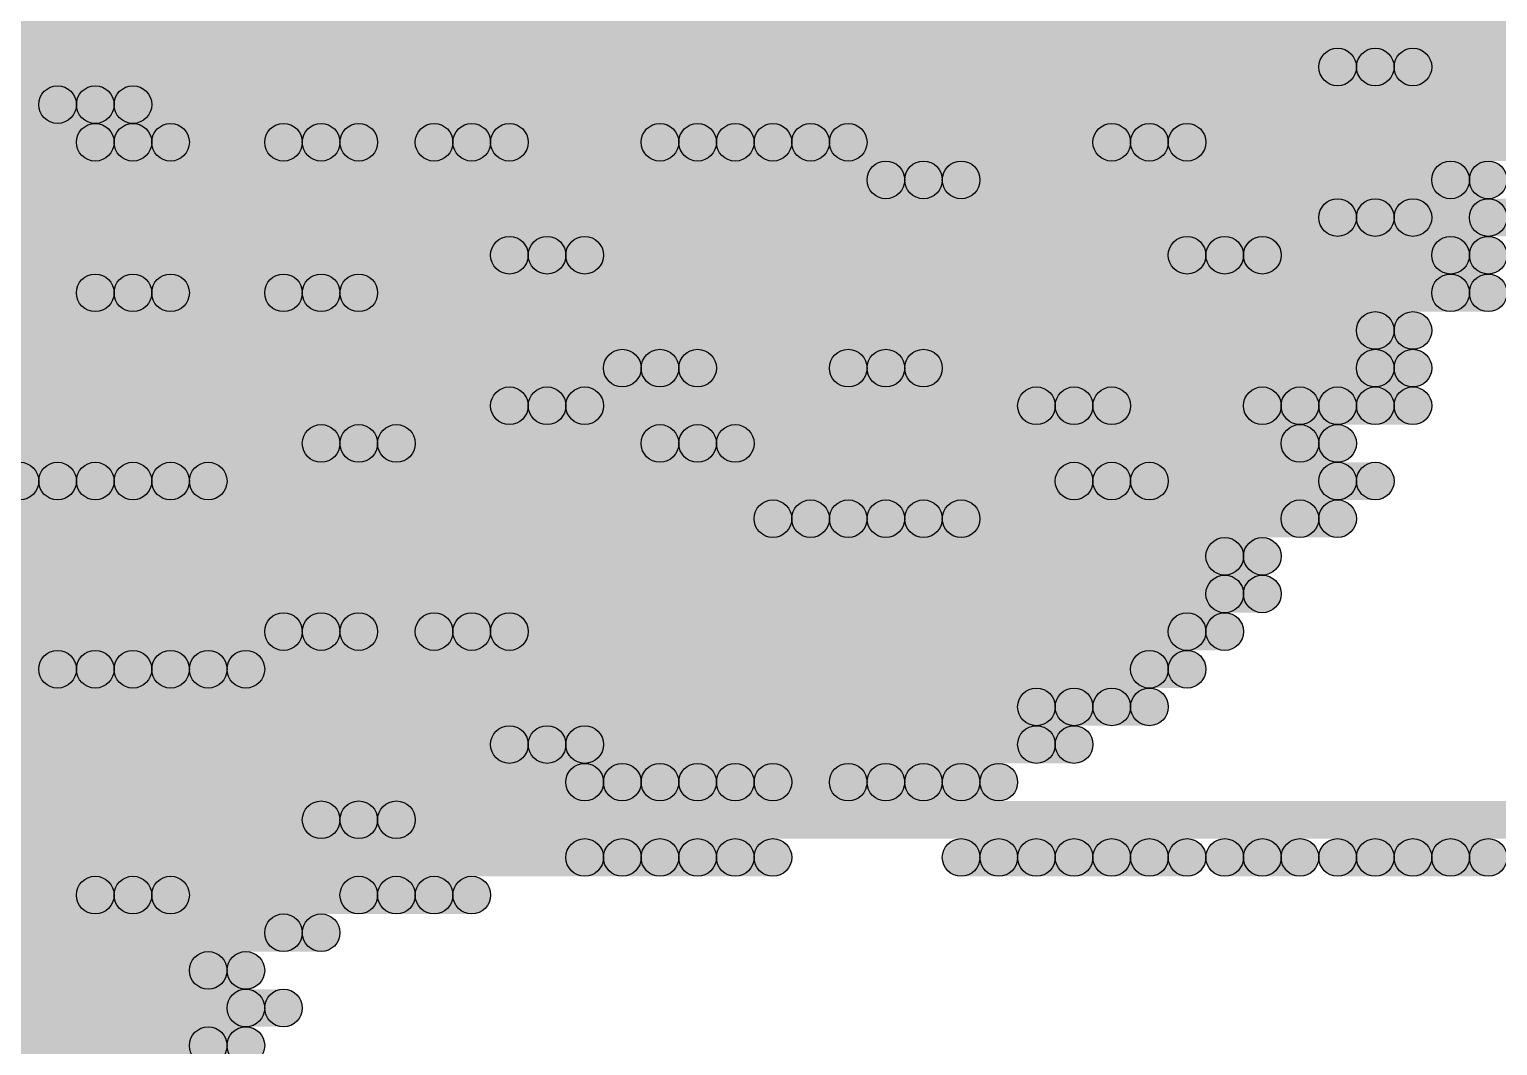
# Model space of a CAD drawing. Header units: millimetres. Extents: x 0 to 137, y 0 to 37.
# Drawn here: x 131.502 to 132.493, y 5.613 to 6.299 of the extents above; entities that cross this region are included whole.
import ezdxf

# ---------------------------------------------------------------- set-up
doc = ezdxf.new("R2010")
doc.units = ezdxf.units.MM
doc.layers.add('TopLayer', color=1, linetype='Continuous')
doc.layers.add('TopSolder', color=216, linetype='Continuous')

msp = doc.modelspace()

# ---------------------------------------------------------------- hatches: boundary and pattern name
at = {"layer": 'TopLayer'}
for points in [[(130.81, 6.2865), (130.81, 6.3119), (132.5626, 6.3119), (132.5626, 6.2865)], [(131.2418, 6.2611), (131.2418, 6.2865), (132.4102, 6.2865), (132.4102, 6.2611)], [(132.4356, 6.2611), (132.4356, 6.2865), (132.5626, 6.2865), (132.5626, 6.2611)], [(131.4196, 6.2357), (131.4196, 6.2611), (131.5466, 6.2611), (131.5466, 6.2357)], [(131.572, 6.2357), (131.572, 6.2611), (132.5372, 6.2611), (132.5372, 6.2357)], [(131.0894, 6.2103), (131.0894, 6.2357), (131.572, 6.2357), (131.572, 6.2103)], [(131.5974, 6.2103), (131.5974, 6.2357), (131.699, 6.2357), (131.699, 6.2103)], [(131.7244, 6.2103), (131.7244, 6.2357), (131.8006, 6.2357), (131.8006, 6.2103)], [(131.826, 6.2103), (131.826, 6.2357), (131.953, 6.2357), (131.953, 6.2103)], [(131.9784, 6.2103), (131.9784, 6.2357), (132.0292, 6.2357), (132.0292, 6.2103)], [(132.0546, 6.2103), (132.0546, 6.2357), (132.2578, 6.2357), (132.2578, 6.2103)], [(132.2832, 6.2103), (132.2832, 6.2357), (132.5372, 6.2357), (132.5372, 6.2103)], [(131.445, 6.1849), (131.445, 6.2103), (132.1054, 6.2103), (132.1054, 6.1849)], [(132.1308, 6.1849), (132.1308, 6.2103), (132.4864, 6.2103), (132.4864, 6.1849)], [(131.2926, 6.1595), (131.2926, 6.1849), (132.4102, 6.1849), (132.4102, 6.1595)], [(132.4356, 6.1595), (132.4356, 6.1849), (132.5118, 6.1849), (132.5118, 6.1595)], [(131.1402, 6.1341), (131.1402, 6.1595), (131.8514, 6.1595), (131.8514, 6.1341)], [(131.8768, 6.1341), (131.8768, 6.1595), (132.3086, 6.1595), (132.3086, 6.1341)], [(132.334, 6.1341), (132.334, 6.1595), (132.4864, 6.1595), (132.4864, 6.1341)], [(130.81, 6.1087), (130.81, 6.1341), (131.572, 6.1341), (131.572, 6.1087)], [(131.5974, 6.1087), (131.5974, 6.1341), (131.699, 6.1341), (131.699, 6.1087)], [(131.7244, 6.1087), (131.7244, 6.1341), (132.4864, 6.1341), (132.4864, 6.1087)], [(130.175, 6.0833), (130.175, 6.1087), (132.4356, 6.1087), (132.4356, 6.0833)], [(131.3434, 6.0579), (131.3434, 6.0833), (131.9276, 6.0833), (131.9276, 6.0579)], [(131.953, 6.0579), (131.953, 6.0833), (132.08, 6.0833), (132.08, 6.0579)], [(132.1054, 6.0579), (132.1054, 6.0833), (132.4356, 6.0833), (132.4356, 6.0579)], [(131.4704, 6.0325), (131.4704, 6.0579), (131.8514, 6.0579), (131.8514, 6.0325)], [(131.8768, 6.0325), (131.8768, 6.0579), (132.207, 6.0579), (132.207, 6.0325)], [(132.2324, 6.0325), (132.2324, 6.0579), (132.3594, 6.0579), (132.3594, 6.0325)], [(132.3848, 6.0325), (132.3848, 6.0579), (132.4356, 6.0579), (132.4356, 6.0325)], [(131.0894, 6.0071), (131.0894, 6.0325), (131.7244, 6.0325), (131.7244, 6.0071)], [(131.7498, 6.0071), (131.7498, 6.0325), (131.953, 6.0325), (131.953, 6.0071)], [(131.9784, 6.0071), (131.9784, 6.0325), (132.3848, 6.0325), (132.3848, 6.0071)], [(129.9718, 5.9817), (129.9718, 6.0071), (131.5212, 6.0071), (131.5212, 5.9817)], [(131.5466, 5.9817), (131.5466, 6.0071), (131.5974, 6.0071), (131.5974, 5.9817)], [(131.6228, 5.9817), (131.6228, 6.0071), (132.2324, 6.0071), (132.2324, 5.9817)], [(132.2578, 5.9817), (132.2578, 6.0071), (132.4102, 6.0071), (132.4102, 5.9817)], [(130.9116, 5.9563), (130.9116, 5.9817), (132.0292, 5.9817), (132.0292, 5.9563)], [(132.0546, 5.9563), (132.0546, 5.9817), (132.1054, 5.9817), (132.1054, 5.9563)], [(132.1308, 5.9563), (132.1308, 5.9817), (132.3848, 5.9817), (132.3848, 5.9563)], [(131.445, 5.9309), (131.445, 5.9563), (132.334, 5.9563), (132.334, 5.9309)], [(129.8702, 5.9055), (129.8702, 5.9309), (132.334, 5.9309), (132.334, 5.9055)], [(131.1148, 5.8801), (131.1148, 5.9055), (131.699, 5.9055), (131.699, 5.8801)], [(131.7244, 5.8801), (131.7244, 5.9055), (131.8006, 5.9055), (131.8006, 5.8801)], [(131.826, 5.8801), (131.826, 5.9055), (132.3086, 5.9055), (132.3086, 5.8801)], [(129.6416, 5.8547), (129.6416, 5.8801), (131.5466, 5.8801), (131.5466, 5.8547)], [(131.572, 5.8547), (131.572, 5.8801), (131.6228, 5.8801), (131.6228, 5.8547)], [(131.6482, 5.8547), (131.6482, 5.8801), (132.2832, 5.8801), (132.2832, 5.8547)], [(130.4798, 5.8293), (130.4798, 5.8547), (132.207, 5.8547), (132.207, 5.8293)], [(132.2324, 5.8293), (132.2324, 5.8547), (132.2578, 5.8547), (132.2578, 5.8293)], [(131.3942, 5.8039), (131.3942, 5.8293), (131.8514, 5.8293), (131.8514, 5.8039)], [(131.8768, 5.8039), (131.8768, 5.8293), (132.207, 5.8293), (132.207, 5.8039)], [(131.2672, 5.7785), (131.2672, 5.8039), (131.9022, 5.8039), (131.9022, 5.7785)], [(131.9276, 5.7785), (131.9276, 5.8039), (131.9784, 5.8039), (131.9784, 5.7785)], [(132.0038, 5.7785), (132.0038, 5.8039), (132.08, 5.8039), (132.08, 5.7785)], [(132.1054, 5.7785), (132.1054, 5.8039), (132.1562, 5.8039), (132.1562, 5.7785)], [(131.445, 5.7531), (131.445, 5.7785), (131.7244, 5.7785), (131.7244, 5.7531)], [(131.7498, 5.7531), (131.7498, 5.7785), (133.731, 5.7785), (133.731, 5.7531)], [(131.0894, 5.7277), (131.0894, 5.7531), (131.9022, 5.7531), (131.9022, 5.7277)], [(131.9276, 5.7277), (131.9276, 5.7531), (131.953, 5.7531), (131.953, 5.7277)], [(131.9784, 5.7277), (131.9784, 5.7531), (132.0038, 5.7531), (132.0038, 5.7277)], [(132.1562, 5.7277), (132.1562, 5.7531), (132.1816, 5.7531), (132.1816, 5.7277)], [(132.207, 5.7277), (132.207, 5.7531), (132.2324, 5.7531), (132.2324, 5.7277)], [(132.2578, 5.7277), (132.2578, 5.7531), (132.2832, 5.7531), (132.2832, 5.7277)], [(132.334, 5.7277), (132.334, 5.7531), (132.3594, 5.7531), (132.3594, 5.7277)], [(132.4102, 5.7277), (132.4102, 5.7531), (132.4356, 5.7531), (132.4356, 5.7277)], [(132.461, 5.7277), (132.461, 5.7531), (132.4864, 5.7531), (132.4864, 5.7277)], [(131.4704, 5.7023), (131.4704, 5.7277), (131.572, 5.7277), (131.572, 5.7023)], [(131.5974, 5.7023), (131.5974, 5.7277), (131.7498, 5.7277), (131.7498, 5.7023)], [(131.7752, 5.7023), (131.7752, 5.7277), (131.8006, 5.7277), (131.8006, 5.7023)], [(131.318, 5.6769), (131.318, 5.7023), (131.699, 5.7023), (131.699, 5.6769)], [(131.1148, 5.6515), (131.1148, 5.6769), (131.6482, 5.6769), (131.6482, 5.6515)], [(131.2164, 5.6261), (131.2164, 5.6515), (131.6736, 5.6515), (131.6736, 5.6261)], [(131.4704, 5.6007), (131.4704, 5.6261), (131.6482, 5.6261), (131.6482, 5.6007)]]:
    msp.add_hatch(color=1, dxfattribs=at).paths.add_polyline_path(points)
h = msp.add_hatch(color=1, dxfattribs=at)
edge = h.paths.add_edge_path()
edge.add_arc((132.4102, 6.2738), 0.0127, 0, 360)
h = msp.add_hatch(color=1, dxfattribs=at)
edge = h.paths.add_edge_path()
edge.add_arc((132.4356, 6.2738), 0.0127, 0, 360)
h = msp.add_hatch(color=1, dxfattribs=at)
edge = h.paths.add_edge_path()
edge.add_arc((131.5466, 6.2484), 0.0127, 0, 360)
h = msp.add_hatch(color=1, dxfattribs=at)
edge = h.paths.add_edge_path()
edge.add_arc((131.572, 6.2484), 0.0127, 0, 360)
h = msp.add_hatch(color=1, dxfattribs=at)
edge = h.paths.add_edge_path()
edge.add_arc((131.572, 6.223), 0.0127, 0, 360)
h = msp.add_hatch(color=1, dxfattribs=at)
edge = h.paths.add_edge_path()
edge.add_arc((131.5974, 6.223), 0.0127, 0, 360)
h = msp.add_hatch(color=1, dxfattribs=at)
edge = h.paths.add_edge_path()
edge.add_arc((131.699, 6.223), 0.0127, 0, 360)
h = msp.add_hatch(color=1, dxfattribs=at)
edge = h.paths.add_edge_path()
edge.add_arc((131.7244, 6.223), 0.0127, 0, 360)
h = msp.add_hatch(color=1, dxfattribs=at)
edge = h.paths.add_edge_path()
edge.add_arc((131.8006, 6.223), 0.0127, 0, 360)
h = msp.add_hatch(color=1, dxfattribs=at)
edge = h.paths.add_edge_path()
edge.add_arc((131.826, 6.223), 0.0127, 0, 360)
h = msp.add_hatch(color=1, dxfattribs=at)
edge = h.paths.add_edge_path()
edge.add_arc((131.953, 6.223), 0.0127, 0, 360)
h = msp.add_hatch(color=1, dxfattribs=at)
edge = h.paths.add_edge_path()
edge.add_arc((131.9784, 6.223), 0.0127, 0, 360)
h = msp.add_hatch(color=1, dxfattribs=at)
edge = h.paths.add_edge_path()
edge.add_arc((132.0292, 6.223), 0.0127, 0, 360)
h = msp.add_hatch(color=1, dxfattribs=at)
edge = h.paths.add_edge_path()
edge.add_arc((132.0546, 6.223), 0.0127, 0, 360)
h = msp.add_hatch(color=1, dxfattribs=at)
edge = h.paths.add_edge_path()
edge.add_arc((132.2578, 6.223), 0.0127, 0, 360)
h = msp.add_hatch(color=1, dxfattribs=at)
edge = h.paths.add_edge_path()
edge.add_arc((132.2832, 6.223), 0.0127, 0, 360)
h = msp.add_hatch(color=1, dxfattribs=at)
edge = h.paths.add_edge_path()
edge.add_arc((132.1054, 6.1976), 0.0127, 0, 360)
h = msp.add_hatch(color=1, dxfattribs=at)
edge = h.paths.add_edge_path()
edge.add_arc((132.1308, 6.1976), 0.0127, 0, 360)
h = msp.add_hatch(color=1, dxfattribs=at)
edge = h.paths.add_edge_path()
edge.add_arc((132.4864, 6.1976), 0.0127, 0, 360)
h = msp.add_hatch(color=1, dxfattribs=at)
edge = h.paths.add_edge_path()
edge.add_arc((132.4102, 6.1722), 0.0127, 0, 360)
h = msp.add_hatch(color=1, dxfattribs=at)
edge = h.paths.add_edge_path()
edge.add_arc((132.4356, 6.1722), 0.0127, 0, 360)
h = msp.add_hatch(color=1, dxfattribs=at)
edge = h.paths.add_edge_path()
edge.add_arc((131.8514, 6.1468), 0.0127, 0, 360)
h = msp.add_hatch(color=1, dxfattribs=at)
edge = h.paths.add_edge_path()
edge.add_arc((131.8768, 6.1468), 0.0127, 0, 360)
h = msp.add_hatch(color=1, dxfattribs=at)
edge = h.paths.add_edge_path()
edge.add_arc((132.3086, 6.1468), 0.0127, 0, 360)
h = msp.add_hatch(color=1, dxfattribs=at)
edge = h.paths.add_edge_path()
edge.add_arc((132.334, 6.1468), 0.0127, 0, 360)
h = msp.add_hatch(color=1, dxfattribs=at)
edge = h.paths.add_edge_path()
edge.add_arc((132.4864, 6.1468), 0.0127, 0, 360)
h = msp.add_hatch(color=1, dxfattribs=at)
edge = h.paths.add_edge_path()
edge.add_arc((131.572, 6.1214), 0.0127, 0, 360)
h = msp.add_hatch(color=1, dxfattribs=at)
edge = h.paths.add_edge_path()
edge.add_arc((131.5974, 6.1214), 0.0127, 0, 360)
h = msp.add_hatch(color=1, dxfattribs=at)
edge = h.paths.add_edge_path()
edge.add_arc((131.699, 6.1214), 0.0127, 0, 360)
h = msp.add_hatch(color=1, dxfattribs=at)
edge = h.paths.add_edge_path()
edge.add_arc((131.7244, 6.1214), 0.0127, 0, 360)
h = msp.add_hatch(color=1, dxfattribs=at)
edge = h.paths.add_edge_path()
edge.add_arc((132.4864, 6.1214), 0.0127, 0, 360)
h = msp.add_hatch(color=1, dxfattribs=at)
edge = h.paths.add_edge_path()
edge.add_arc((132.4356, 6.096), 0.0127, 0, 360)
h = msp.add_hatch(color=1, dxfattribs=at)
edge = h.paths.add_edge_path()
edge.add_arc((131.9276, 6.0706), 0.0127, 0, 360)
h = msp.add_hatch(color=1, dxfattribs=at)
edge = h.paths.add_edge_path()
edge.add_arc((131.953, 6.0706), 0.0127, 0, 360)
h = msp.add_hatch(color=1, dxfattribs=at)
edge = h.paths.add_edge_path()
edge.add_arc((132.08, 6.0706), 0.0127, 0, 360)
h = msp.add_hatch(color=1, dxfattribs=at)
edge = h.paths.add_edge_path()
edge.add_arc((132.1054, 6.0706), 0.0127, 0, 360)
h = msp.add_hatch(color=1, dxfattribs=at)
edge = h.paths.add_edge_path()
edge.add_arc((132.4356, 6.0706), 0.0127, 0, 360)
h = msp.add_hatch(color=1, dxfattribs=at)
edge = h.paths.add_edge_path()
edge.add_arc((131.8514, 6.0452), 0.0127, 0, 360)
h = msp.add_hatch(color=1, dxfattribs=at)
edge = h.paths.add_edge_path()
edge.add_arc((131.8768, 6.0452), 0.0127, 0, 360)
h = msp.add_hatch(color=1, dxfattribs=at)
edge = h.paths.add_edge_path()
edge.add_arc((132.207, 6.0452), 0.0127, 0, 360)
h = msp.add_hatch(color=1, dxfattribs=at)
edge = h.paths.add_edge_path()
edge.add_arc((132.2324, 6.0452), 0.0127, 0, 360)
h = msp.add_hatch(color=1, dxfattribs=at)
edge = h.paths.add_edge_path()
edge.add_arc((132.3594, 6.0452), 0.0127, 0, 360)
h = msp.add_hatch(color=1, dxfattribs=at)
edge = h.paths.add_edge_path()
edge.add_arc((132.3848, 6.0452), 0.0127, 0, 360)
h = msp.add_hatch(color=1, dxfattribs=at)
edge = h.paths.add_edge_path()
edge.add_arc((132.4356, 6.0452), 0.0127, 0, 360)
h = msp.add_hatch(color=1, dxfattribs=at)
edge = h.paths.add_edge_path()
edge.add_arc((131.7244, 6.0198), 0.0127, 0, 360)
h = msp.add_hatch(color=1, dxfattribs=at)
edge = h.paths.add_edge_path()
edge.add_arc((131.7498, 6.0198), 0.0127, 0, 360)
h = msp.add_hatch(color=1, dxfattribs=at)
edge = h.paths.add_edge_path()
edge.add_arc((131.953, 6.0198), 0.0127, 0, 360)
h = msp.add_hatch(color=1, dxfattribs=at)
edge = h.paths.add_edge_path()
edge.add_arc((131.9784, 6.0198), 0.0127, 0, 360)
h = msp.add_hatch(color=1, dxfattribs=at)
edge = h.paths.add_edge_path()
edge.add_arc((132.3848, 6.0198), 0.0127, 0, 360)
h = msp.add_hatch(color=1, dxfattribs=at)
edge = h.paths.add_edge_path()
edge.add_arc((131.5212, 5.9944), 0.0127, 0, 360)
h = msp.add_hatch(color=1, dxfattribs=at)
edge = h.paths.add_edge_path()
edge.add_arc((131.5466, 5.9944), 0.0127, 0, 360)
h = msp.add_hatch(color=1, dxfattribs=at)
edge = h.paths.add_edge_path()
edge.add_arc((131.5974, 5.9944), 0.0127, 0, 360)
h = msp.add_hatch(color=1, dxfattribs=at)
edge = h.paths.add_edge_path()
edge.add_arc((131.6228, 5.9944), 0.0127, 0, 360)
h = msp.add_hatch(color=1, dxfattribs=at)
edge = h.paths.add_edge_path()
edge.add_arc((132.2324, 5.9944), 0.0127, 0, 360)
h = msp.add_hatch(color=1, dxfattribs=at)
edge = h.paths.add_edge_path()
edge.add_arc((132.2578, 5.9944), 0.0127, 0, 360)
h = msp.add_hatch(color=1, dxfattribs=at)
edge = h.paths.add_edge_path()
edge.add_arc((132.4102, 5.9944), 0.0127, 0, 360)
h = msp.add_hatch(color=1, dxfattribs=at)
edge = h.paths.add_edge_path()
edge.add_arc((132.0292, 5.969), 0.0127, 0, 360)
h = msp.add_hatch(color=1, dxfattribs=at)
edge = h.paths.add_edge_path()
edge.add_arc((132.0546, 5.969), 0.0127, 0, 360)
h = msp.add_hatch(color=1, dxfattribs=at)
edge = h.paths.add_edge_path()
edge.add_arc((132.1054, 5.969), 0.0127, 0, 360)
h = msp.add_hatch(color=1, dxfattribs=at)
edge = h.paths.add_edge_path()
edge.add_arc((132.1308, 5.969), 0.0127, 0, 360)
h = msp.add_hatch(color=1, dxfattribs=at)
edge = h.paths.add_edge_path()
edge.add_arc((132.3848, 5.969), 0.0127, 0, 360)
h = msp.add_hatch(color=1, dxfattribs=at)
edge = h.paths.add_edge_path()
edge.add_arc((132.334, 5.9436), 0.0127, 0, 360)
h = msp.add_hatch(color=1, dxfattribs=at)
edge = h.paths.add_edge_path()
edge.add_arc((132.334, 5.9182), 0.0127, 0, 360)
h = msp.add_hatch(color=1, dxfattribs=at)
edge = h.paths.add_edge_path()
edge.add_arc((131.699, 5.8928), 0.0127, 0, 360)
h = msp.add_hatch(color=1, dxfattribs=at)
edge = h.paths.add_edge_path()
edge.add_arc((131.7244, 5.8928), 0.0127, 0, 360)
h = msp.add_hatch(color=1, dxfattribs=at)
edge = h.paths.add_edge_path()
edge.add_arc((131.8006, 5.8928), 0.0127, 0, 360)
h = msp.add_hatch(color=1, dxfattribs=at)
edge = h.paths.add_edge_path()
edge.add_arc((131.826, 5.8928), 0.0127, 0, 360)
h = msp.add_hatch(color=1, dxfattribs=at)
edge = h.paths.add_edge_path()
edge.add_arc((132.3086, 5.8928), 0.0127, 0, 360)
h = msp.add_hatch(color=1, dxfattribs=at)
edge = h.paths.add_edge_path()
edge.add_arc((131.5466, 5.8674), 0.0127, 0, 360)
h = msp.add_hatch(color=1, dxfattribs=at)
edge = h.paths.add_edge_path()
edge.add_arc((131.572, 5.8674), 0.0127, 0, 360)
h = msp.add_hatch(color=1, dxfattribs=at)
edge = h.paths.add_edge_path()
edge.add_arc((131.6228, 5.8674), 0.0127, 0, 360)
h = msp.add_hatch(color=1, dxfattribs=at)
edge = h.paths.add_edge_path()
edge.add_arc((131.6482, 5.8674), 0.0127, 0, 360)
h = msp.add_hatch(color=1, dxfattribs=at)
edge = h.paths.add_edge_path()
edge.add_arc((132.2832, 5.8674), 0.0127, 0, 360)
h = msp.add_hatch(color=1, dxfattribs=at)
edge = h.paths.add_edge_path()
edge.add_arc((132.207, 5.842), 0.0127, 0, 360)
h = msp.add_hatch(color=1, dxfattribs=at)
edge = h.paths.add_edge_path()
edge.add_arc((132.2324, 5.842), 0.0127, 0, 360)
h = msp.add_hatch(color=1, dxfattribs=at)
edge = h.paths.add_edge_path()
edge.add_arc((132.2578, 5.842), 0.0127, 0, 360)
h = msp.add_hatch(color=1, dxfattribs=at)
edge = h.paths.add_edge_path()
edge.add_arc((131.8514, 5.8166), 0.0127, 0, 360)
h = msp.add_hatch(color=1, dxfattribs=at)
edge = h.paths.add_edge_path()
edge.add_arc((131.8768, 5.8166), 0.0127, 0, 360)
h = msp.add_hatch(color=1, dxfattribs=at)
edge = h.paths.add_edge_path()
edge.add_arc((132.207, 5.8166), 0.0127, 0, 360)
h = msp.add_hatch(color=1, dxfattribs=at)
edge = h.paths.add_edge_path()
edge.add_arc((131.9022, 5.7912), 0.0127, 0, 360)
h = msp.add_hatch(color=1, dxfattribs=at)
edge = h.paths.add_edge_path()
edge.add_arc((131.9276, 5.7912), 0.0127, 0, 360)
h = msp.add_hatch(color=1, dxfattribs=at)
edge = h.paths.add_edge_path()
edge.add_arc((131.9784, 5.7912), 0.0127, 0, 360)
h = msp.add_hatch(color=1, dxfattribs=at)
edge = h.paths.add_edge_path()
edge.add_arc((132.0038, 5.7912), 0.0127, 0, 360)
h = msp.add_hatch(color=1, dxfattribs=at)
edge = h.paths.add_edge_path()
edge.add_arc((132.08, 5.7912), 0.0127, 0, 360)
h = msp.add_hatch(color=1, dxfattribs=at)
edge = h.paths.add_edge_path()
edge.add_arc((132.1054, 5.7912), 0.0127, 0, 360)
h = msp.add_hatch(color=1, dxfattribs=at)
edge = h.paths.add_edge_path()
edge.add_arc((132.1562, 5.7912), 0.0127, 0, 360)
h = msp.add_hatch(color=1, dxfattribs=at)
edge = h.paths.add_edge_path()
edge.add_arc((131.7244, 5.7658), 0.0127, 0, 360)
h = msp.add_hatch(color=1, dxfattribs=at)
edge = h.paths.add_edge_path()
edge.add_arc((131.7498, 5.7658), 0.0127, 0, 360)
h = msp.add_hatch(color=1, dxfattribs=at)
edge = h.paths.add_edge_path()
edge.add_arc((131.9022, 5.7404), 0.0127, 0, 360)
h = msp.add_hatch(color=1, dxfattribs=at)
edge = h.paths.add_edge_path()
edge.add_arc((131.9276, 5.7404), 0.0127, 0, 360)
h = msp.add_hatch(color=1, dxfattribs=at)
edge = h.paths.add_edge_path()
edge.add_arc((131.953, 5.7404), 0.0127, 0, 360)
h = msp.add_hatch(color=1, dxfattribs=at)
edge = h.paths.add_edge_path()
edge.add_arc((131.9784, 5.7404), 0.0127, 0, 360)
h = msp.add_hatch(color=1, dxfattribs=at)
edge = h.paths.add_edge_path()
edge.add_arc((132.0038, 5.7404), 0.0127, 0, 360)
h = msp.add_hatch(color=1, dxfattribs=at)
edge = h.paths.add_edge_path()
edge.add_arc((132.1562, 5.7404), 0.0127, 0, 360)
h = msp.add_hatch(color=1, dxfattribs=at)
edge = h.paths.add_edge_path()
edge.add_arc((132.1816, 5.7404), 0.0127, 0, 360)
h = msp.add_hatch(color=1, dxfattribs=at)
edge = h.paths.add_edge_path()
edge.add_arc((132.207, 5.7404), 0.0127, 0, 360)
h = msp.add_hatch(color=1, dxfattribs=at)
edge = h.paths.add_edge_path()
edge.add_arc((132.2324, 5.7404), 0.0127, 0, 360)
h = msp.add_hatch(color=1, dxfattribs=at)
edge = h.paths.add_edge_path()
edge.add_arc((132.2578, 5.7404), 0.0127, 0, 360)
h = msp.add_hatch(color=1, dxfattribs=at)
edge = h.paths.add_edge_path()
edge.add_arc((132.2832, 5.7404), 0.0127, 0, 360)
h = msp.add_hatch(color=1, dxfattribs=at)
edge = h.paths.add_edge_path()
edge.add_arc((132.334, 5.7404), 0.0127, 0, 360)
h = msp.add_hatch(color=1, dxfattribs=at)
edge = h.paths.add_edge_path()
edge.add_arc((132.3594, 5.7404), 0.0127, 0, 360)
h = msp.add_hatch(color=1, dxfattribs=at)
edge = h.paths.add_edge_path()
edge.add_arc((132.4102, 5.7404), 0.0127, 0, 360)
h = msp.add_hatch(color=1, dxfattribs=at)
edge = h.paths.add_edge_path()
edge.add_arc((132.4356, 5.7404), 0.0127, 0, 360)
h = msp.add_hatch(color=1, dxfattribs=at)
edge = h.paths.add_edge_path()
edge.add_arc((132.461, 5.7404), 0.0127, 0, 360)
h = msp.add_hatch(color=1, dxfattribs=at)
edge = h.paths.add_edge_path()
edge.add_arc((132.4864, 5.7404), 0.0127, 0, 360)
h = msp.add_hatch(color=1, dxfattribs=at)
edge = h.paths.add_edge_path()
edge.add_arc((131.572, 5.715), 0.0127, 0, 360)
h = msp.add_hatch(color=1, dxfattribs=at)
edge = h.paths.add_edge_path()
edge.add_arc((131.5974, 5.715), 0.0127, 0, 360)
h = msp.add_hatch(color=1, dxfattribs=at)
edge = h.paths.add_edge_path()
edge.add_arc((131.7498, 5.715), 0.0127, 0, 360)
h = msp.add_hatch(color=1, dxfattribs=at)
edge = h.paths.add_edge_path()
edge.add_arc((131.7752, 5.715), 0.0127, 0, 360)
h = msp.add_hatch(color=1, dxfattribs=at)
edge = h.paths.add_edge_path()
edge.add_arc((131.8006, 5.715), 0.0127, 0, 360)
h = msp.add_hatch(color=1, dxfattribs=at)
edge = h.paths.add_edge_path()
edge.add_arc((131.699, 5.6896), 0.0127, 0, 360)
h = msp.add_hatch(color=1, dxfattribs=at)
edge = h.paths.add_edge_path()
edge.add_arc((131.6482, 5.6642), 0.0127, 0, 360)
h = msp.add_hatch(color=1, dxfattribs=at)
edge = h.paths.add_edge_path()
edge.add_arc((131.6736, 5.6388), 0.0127, 0, 360)
h = msp.add_hatch(color=1, dxfattribs=at)
edge = h.paths.add_edge_path()
edge.add_arc((131.6482, 5.6134), 0.0127, 0, 360)
at = {"layer": 'TopSolder'}
for points in [[(130.7846, 6.2865), (130.7846, 6.3119), (132.5372, 6.3119), (132.5372, 6.2865)], [(131.2164, 6.2611), (131.2164, 6.2865), (132.3848, 6.2865), (132.3848, 6.2611)], [(132.4102, 6.2611), (132.4102, 6.2865), (132.5372, 6.2865), (132.5372, 6.2611)], [(131.3942, 6.2357), (131.3942, 6.2611), (131.5212, 6.2611), (131.5212, 6.2357)], [(131.5466, 6.2357), (131.5466, 6.2611), (132.5118, 6.2611), (132.5118, 6.2357)], [(131.064, 6.2103), (131.064, 6.2357), (131.5466, 6.2357), (131.5466, 6.2103)], [(131.572, 6.2103), (131.572, 6.2357), (131.6736, 6.2357), (131.6736, 6.2103)], [(131.699, 6.2103), (131.699, 6.2357), (131.7752, 6.2357), (131.7752, 6.2103)], [(131.8006, 6.2103), (131.8006, 6.2357), (131.9276, 6.2357), (131.9276, 6.2103)], [(131.953, 6.2103), (131.953, 6.2357), (132.0038, 6.2357), (132.0038, 6.2103)], [(132.0292, 6.2103), (132.0292, 6.2357), (132.2324, 6.2357), (132.2324, 6.2103)], [(132.2578, 6.2103), (132.2578, 6.2357), (132.5118, 6.2357), (132.5118, 6.2103)], [(131.4196, 6.1849), (131.4196, 6.2103), (132.08, 6.2103), (132.08, 6.1849)], [(132.1054, 6.1849), (132.1054, 6.2103), (132.461, 6.2103), (132.461, 6.1849)], [(131.2672, 6.1595), (131.2672, 6.1849), (132.3848, 6.1849), (132.3848, 6.1595)], [(132.4102, 6.1595), (132.4102, 6.1849), (132.4864, 6.1849), (132.4864, 6.1595)], [(131.1148, 6.1341), (131.1148, 6.1595), (131.826, 6.1595), (131.826, 6.1341)], [(131.8514, 6.1341), (131.8514, 6.1595), (132.2832, 6.1595), (132.2832, 6.1341)], [(132.3086, 6.1341), (132.3086, 6.1595), (132.461, 6.1595), (132.461, 6.1341)], [(130.7846, 6.1087), (130.7846, 6.1341), (131.5466, 6.1341), (131.5466, 6.1087)], [(131.572, 6.1087), (131.572, 6.1341), (131.6736, 6.1341), (131.6736, 6.1087)], [(131.699, 6.1087), (131.699, 6.1341), (132.461, 6.1341), (132.461, 6.1087)], [(130.1496, 6.0833), (130.1496, 6.1087), (132.4102, 6.1087), (132.4102, 6.0833)], [(131.318, 6.0579), (131.318, 6.0833), (131.9022, 6.0833), (131.9022, 6.0579)], [(131.9276, 6.0579), (131.9276, 6.0833), (132.0546, 6.0833), (132.0546, 6.0579)], [(132.08, 6.0579), (132.08, 6.0833), (132.4102, 6.0833), (132.4102, 6.0579)], [(131.445, 6.0325), (131.445, 6.0579), (131.826, 6.0579), (131.826, 6.0325)], [(131.8514, 6.0325), (131.8514, 6.0579), (132.1816, 6.0579), (132.1816, 6.0325)], [(132.207, 6.0325), (132.207, 6.0579), (132.334, 6.0579), (132.334, 6.0325)], [(132.3594, 6.0325), (132.3594, 6.0579), (132.4102, 6.0579), (132.4102, 6.0325)], [(131.064, 6.0071), (131.064, 6.0325), (131.699, 6.0325), (131.699, 6.0071)], [(131.7244, 6.0071), (131.7244, 6.0325), (131.9276, 6.0325), (131.9276, 6.0071)], [(131.953, 6.0071), (131.953, 6.0325), (132.3594, 6.0325), (132.3594, 6.0071)], [(131.5212, 5.9817), (131.5212, 6.0071), (131.572, 6.0071), (131.572, 5.9817)], [(131.5974, 5.9817), (131.5974, 6.0071), (132.207, 6.0071), (132.207, 5.9817)], [(132.2324, 5.9817), (132.2324, 6.0071), (132.3848, 6.0071), (132.3848, 5.9817)], [(130.8862, 5.9563), (130.8862, 5.9817), (132.0038, 5.9817), (132.0038, 5.9563)], [(132.0292, 5.9563), (132.0292, 5.9817), (132.08, 5.9817), (132.08, 5.9563)], [(132.1054, 5.9563), (132.1054, 5.9817), (132.3594, 5.9817), (132.3594, 5.9563)], [(131.4196, 5.9309), (131.4196, 5.9563), (132.3086, 5.9563), (132.3086, 5.9309)], [(129.8448, 5.9055), (129.8448, 5.9309), (132.3086, 5.9309), (132.3086, 5.9055)], [(131.0894, 5.8801), (131.0894, 5.9055), (131.6736, 5.9055), (131.6736, 5.8801)], [(131.699, 5.8801), (131.699, 5.9055), (131.7752, 5.9055), (131.7752, 5.8801)], [(131.8006, 5.8801), (131.8006, 5.9055), (132.2832, 5.9055), (132.2832, 5.8801)], [(129.6162, 5.8547), (129.6162, 5.8801), (131.5212, 5.8801), (131.5212, 5.8547)], [(131.5466, 5.8547), (131.5466, 5.8801), (131.5974, 5.8801), (131.5974, 5.8547)], [(131.6228, 5.8547), (131.6228, 5.8801), (132.2578, 5.8801), (132.2578, 5.8547)], [(130.4544, 5.8293), (130.4544, 5.8547), (132.1816, 5.8547), (132.1816, 5.8293)], [(132.207, 5.8293), (132.207, 5.8547), (132.2324, 5.8547), (132.2324, 5.8293)], [(131.3688, 5.8039), (131.3688, 5.8293), (131.826, 5.8293), (131.826, 5.8039)], [(131.8514, 5.8039), (131.8514, 5.8293), (132.1816, 5.8293), (132.1816, 5.8039)], [(131.2418, 5.7785), (131.2418, 5.8039), (131.8768, 5.8039), (131.8768, 5.7785)], [(131.9022, 5.7785), (131.9022, 5.8039), (131.953, 5.8039), (131.953, 5.7785)], [(131.9784, 5.7785), (131.9784, 5.8039), (132.0546, 5.8039), (132.0546, 5.7785)], [(132.08, 5.7785), (132.08, 5.8039), (132.1308, 5.8039), (132.1308, 5.7785)], [(131.4196, 5.7531), (131.4196, 5.7785), (131.699, 5.7785), (131.699, 5.7531)], [(131.7244, 5.7531), (131.7244, 5.7785), (133.7056, 5.7785), (133.7056, 5.7531)], [(131.064, 5.7277), (131.064, 5.7531), (131.8768, 5.7531), (131.8768, 5.7277)], [(131.9022, 5.7277), (131.9022, 5.7531), (131.9276, 5.7531), (131.9276, 5.7277)], [(131.953, 5.7277), (131.953, 5.7531), (131.9784, 5.7531), (131.9784, 5.7277)], [(132.1308, 5.7277), (132.1308, 5.7531), (132.1562, 5.7531), (132.1562, 5.7277)], [(132.1816, 5.7277), (132.1816, 5.7531), (132.207, 5.7531), (132.207, 5.7277)], [(132.2324, 5.7277), (132.2324, 5.7531), (132.2578, 5.7531), (132.2578, 5.7277)], [(132.3086, 5.7277), (132.3086, 5.7531), (132.334, 5.7531), (132.334, 5.7277)], [(132.3848, 5.7277), (132.3848, 5.7531), (132.4102, 5.7531), (132.4102, 5.7277)], [(132.4356, 5.7277), (132.4356, 5.7531), (132.461, 5.7531), (132.461, 5.7277)], [(131.445, 5.7023), (131.445, 5.7277), (131.5466, 5.7277), (131.5466, 5.7023)], [(131.572, 5.7023), (131.572, 5.7277), (131.7244, 5.7277), (131.7244, 5.7023)], [(131.7498, 5.7023), (131.7498, 5.7277), (131.7752, 5.7277), (131.7752, 5.7023)], [(131.2926, 5.6769), (131.2926, 5.7023), (131.6736, 5.7023), (131.6736, 5.6769)], [(131.0894, 5.6515), (131.0894, 5.6769), (131.6228, 5.6769), (131.6228, 5.6515)], [(131.191, 5.6261), (131.191, 5.6515), (131.6482, 5.6515), (131.6482, 5.6261)], [(131.445, 5.6007), (131.445, 5.6261), (131.6228, 5.6261), (131.6228, 5.6007)]]:
    msp.add_hatch(color=216, dxfattribs=at).paths.add_polyline_path(points)
h = msp.add_hatch(color=216, dxfattribs=at)
edge = h.paths.add_edge_path()
edge.add_arc((132.3848, 6.2738), 0.0127, 0, 360)
h = msp.add_hatch(color=216, dxfattribs=at)
edge = h.paths.add_edge_path()
edge.add_arc((132.4102, 6.2738), 0.0127, 0, 360)
h = msp.add_hatch(color=216, dxfattribs=at)
edge = h.paths.add_edge_path()
edge.add_arc((131.5212, 6.2484), 0.0127, 0, 360)
h = msp.add_hatch(color=216, dxfattribs=at)
edge = h.paths.add_edge_path()
edge.add_arc((131.5466, 6.2484), 0.0127, 0, 360)
h = msp.add_hatch(color=216, dxfattribs=at)
edge = h.paths.add_edge_path()
edge.add_arc((131.5466, 6.223), 0.0127, 0, 360)
h = msp.add_hatch(color=216, dxfattribs=at)
edge = h.paths.add_edge_path()
edge.add_arc((131.572, 6.223), 0.0127, 0, 360)
h = msp.add_hatch(color=216, dxfattribs=at)
edge = h.paths.add_edge_path()
edge.add_arc((131.6736, 6.223), 0.0127, 0, 360)
h = msp.add_hatch(color=216, dxfattribs=at)
edge = h.paths.add_edge_path()
edge.add_arc((131.699, 6.223), 0.0127, 0, 360)
h = msp.add_hatch(color=216, dxfattribs=at)
edge = h.paths.add_edge_path()
edge.add_arc((131.7752, 6.223), 0.0127, 0, 360)
h = msp.add_hatch(color=216, dxfattribs=at)
edge = h.paths.add_edge_path()
edge.add_arc((131.8006, 6.223), 0.0127, 0, 360)
h = msp.add_hatch(color=216, dxfattribs=at)
edge = h.paths.add_edge_path()
edge.add_arc((131.9276, 6.223), 0.0127, 0, 360)
h = msp.add_hatch(color=216, dxfattribs=at)
edge = h.paths.add_edge_path()
edge.add_arc((131.953, 6.223), 0.0127, 0, 360)
h = msp.add_hatch(color=216, dxfattribs=at)
edge = h.paths.add_edge_path()
edge.add_arc((132.0038, 6.223), 0.0127, 0, 360)
h = msp.add_hatch(color=216, dxfattribs=at)
edge = h.paths.add_edge_path()
edge.add_arc((132.0292, 6.223), 0.0127, 0, 360)
h = msp.add_hatch(color=216, dxfattribs=at)
edge = h.paths.add_edge_path()
edge.add_arc((132.2324, 6.223), 0.0127, 0, 360)
h = msp.add_hatch(color=216, dxfattribs=at)
edge = h.paths.add_edge_path()
edge.add_arc((132.2578, 6.223), 0.0127, 0, 360)
h = msp.add_hatch(color=216, dxfattribs=at)
edge = h.paths.add_edge_path()
edge.add_arc((132.08, 6.1976), 0.0127, 0, 360)
h = msp.add_hatch(color=216, dxfattribs=at)
edge = h.paths.add_edge_path()
edge.add_arc((132.1054, 6.1976), 0.0127, 0, 360)
h = msp.add_hatch(color=216, dxfattribs=at)
edge = h.paths.add_edge_path()
edge.add_arc((132.461, 6.1976), 0.0127, 0, 360)
h = msp.add_hatch(color=216, dxfattribs=at)
edge = h.paths.add_edge_path()
edge.add_arc((132.3848, 6.1722), 0.0127, 0, 360)
h = msp.add_hatch(color=216, dxfattribs=at)
edge = h.paths.add_edge_path()
edge.add_arc((132.4102, 6.1722), 0.0127, 0, 360)
h = msp.add_hatch(color=216, dxfattribs=at)
edge = h.paths.add_edge_path()
edge.add_arc((132.4864, 6.1722), 0.0127, 0, 360)
h = msp.add_hatch(color=216, dxfattribs=at)
edge = h.paths.add_edge_path()
edge.add_arc((131.826, 6.1468), 0.0127, 0, 360)
h = msp.add_hatch(color=216, dxfattribs=at)
edge = h.paths.add_edge_path()
edge.add_arc((131.8514, 6.1468), 0.0127, 0, 360)
h = msp.add_hatch(color=216, dxfattribs=at)
edge = h.paths.add_edge_path()
edge.add_arc((132.2832, 6.1468), 0.0127, 0, 360)
h = msp.add_hatch(color=216, dxfattribs=at)
edge = h.paths.add_edge_path()
edge.add_arc((132.3086, 6.1468), 0.0127, 0, 360)
h = msp.add_hatch(color=216, dxfattribs=at)
edge = h.paths.add_edge_path()
edge.add_arc((132.461, 6.1468), 0.0127, 0, 360)
h = msp.add_hatch(color=216, dxfattribs=at)
edge = h.paths.add_edge_path()
edge.add_arc((131.5466, 6.1214), 0.0127, 0, 360)
h = msp.add_hatch(color=216, dxfattribs=at)
edge = h.paths.add_edge_path()
edge.add_arc((131.572, 6.1214), 0.0127, 0, 360)
h = msp.add_hatch(color=216, dxfattribs=at)
edge = h.paths.add_edge_path()
edge.add_arc((131.6736, 6.1214), 0.0127, 0, 360)
h = msp.add_hatch(color=216, dxfattribs=at)
edge = h.paths.add_edge_path()
edge.add_arc((131.699, 6.1214), 0.0127, 0, 360)
h = msp.add_hatch(color=216, dxfattribs=at)
edge = h.paths.add_edge_path()
edge.add_arc((132.461, 6.1214), 0.0127, 0, 360)
h = msp.add_hatch(color=216, dxfattribs=at)
edge = h.paths.add_edge_path()
edge.add_arc((132.4102, 6.096), 0.0127, 0, 360)
h = msp.add_hatch(color=216, dxfattribs=at)
edge = h.paths.add_edge_path()
edge.add_arc((131.9022, 6.0706), 0.0127, 0, 360)
h = msp.add_hatch(color=216, dxfattribs=at)
edge = h.paths.add_edge_path()
edge.add_arc((131.9276, 6.0706), 0.0127, 0, 360)
h = msp.add_hatch(color=216, dxfattribs=at)
edge = h.paths.add_edge_path()
edge.add_arc((132.0546, 6.0706), 0.0127, 0, 360)
h = msp.add_hatch(color=216, dxfattribs=at)
edge = h.paths.add_edge_path()
edge.add_arc((132.08, 6.0706), 0.0127, 0, 360)
h = msp.add_hatch(color=216, dxfattribs=at)
edge = h.paths.add_edge_path()
edge.add_arc((132.4102, 6.0706), 0.0127, 0, 360)
h = msp.add_hatch(color=216, dxfattribs=at)
edge = h.paths.add_edge_path()
edge.add_arc((131.826, 6.0452), 0.0127, 0, 360)
h = msp.add_hatch(color=216, dxfattribs=at)
edge = h.paths.add_edge_path()
edge.add_arc((131.8514, 6.0452), 0.0127, 0, 360)
h = msp.add_hatch(color=216, dxfattribs=at)
edge = h.paths.add_edge_path()
edge.add_arc((132.1816, 6.0452), 0.0127, 0, 360)
h = msp.add_hatch(color=216, dxfattribs=at)
edge = h.paths.add_edge_path()
edge.add_arc((132.207, 6.0452), 0.0127, 0, 360)
h = msp.add_hatch(color=216, dxfattribs=at)
edge = h.paths.add_edge_path()
edge.add_arc((132.334, 6.0452), 0.0127, 0, 360)
h = msp.add_hatch(color=216, dxfattribs=at)
edge = h.paths.add_edge_path()
edge.add_arc((132.3594, 6.0452), 0.0127, 0, 360)
h = msp.add_hatch(color=216, dxfattribs=at)
edge = h.paths.add_edge_path()
edge.add_arc((132.4102, 6.0452), 0.0127, 0, 360)
h = msp.add_hatch(color=216, dxfattribs=at)
edge = h.paths.add_edge_path()
edge.add_arc((131.699, 6.0198), 0.0127, 0, 360)
h = msp.add_hatch(color=216, dxfattribs=at)
edge = h.paths.add_edge_path()
edge.add_arc((131.7244, 6.0198), 0.0127, 0, 360)
h = msp.add_hatch(color=216, dxfattribs=at)
edge = h.paths.add_edge_path()
edge.add_arc((131.9276, 6.0198), 0.0127, 0, 360)
h = msp.add_hatch(color=216, dxfattribs=at)
edge = h.paths.add_edge_path()
edge.add_arc((131.953, 6.0198), 0.0127, 0, 360)
h = msp.add_hatch(color=216, dxfattribs=at)
edge = h.paths.add_edge_path()
edge.add_arc((132.3594, 6.0198), 0.0127, 0, 360)
h = msp.add_hatch(color=216, dxfattribs=at)
edge = h.paths.add_edge_path()
edge.add_arc((131.4958, 5.9944), 0.0127, 0, 360)
h = msp.add_hatch(color=216, dxfattribs=at)
edge = h.paths.add_edge_path()
edge.add_arc((131.5212, 5.9944), 0.0127, 0, 360)
h = msp.add_hatch(color=216, dxfattribs=at)
edge = h.paths.add_edge_path()
edge.add_arc((131.572, 5.9944), 0.0127, 0, 360)
h = msp.add_hatch(color=216, dxfattribs=at)
edge = h.paths.add_edge_path()
edge.add_arc((131.5974, 5.9944), 0.0127, 0, 360)
h = msp.add_hatch(color=216, dxfattribs=at)
edge = h.paths.add_edge_path()
edge.add_arc((132.207, 5.9944), 0.0127, 0, 360)
h = msp.add_hatch(color=216, dxfattribs=at)
edge = h.paths.add_edge_path()
edge.add_arc((132.2324, 5.9944), 0.0127, 0, 360)
h = msp.add_hatch(color=216, dxfattribs=at)
edge = h.paths.add_edge_path()
edge.add_arc((132.3848, 5.9944), 0.0127, 0, 360)
h = msp.add_hatch(color=216, dxfattribs=at)
edge = h.paths.add_edge_path()
edge.add_arc((132.0038, 5.969), 0.0127, 0, 360)
h = msp.add_hatch(color=216, dxfattribs=at)
edge = h.paths.add_edge_path()
edge.add_arc((132.0292, 5.969), 0.0127, 0, 360)
h = msp.add_hatch(color=216, dxfattribs=at)
edge = h.paths.add_edge_path()
edge.add_arc((132.08, 5.969), 0.0127, 0, 360)
h = msp.add_hatch(color=216, dxfattribs=at)
edge = h.paths.add_edge_path()
edge.add_arc((132.1054, 5.969), 0.0127, 0, 360)
h = msp.add_hatch(color=216, dxfattribs=at)
edge = h.paths.add_edge_path()
edge.add_arc((132.3594, 5.969), 0.0127, 0, 360)
h = msp.add_hatch(color=216, dxfattribs=at)
edge = h.paths.add_edge_path()
edge.add_arc((132.3086, 5.9436), 0.0127, 0, 360)
h = msp.add_hatch(color=216, dxfattribs=at)
edge = h.paths.add_edge_path()
edge.add_arc((132.3086, 5.9182), 0.0127, 0, 360)
h = msp.add_hatch(color=216, dxfattribs=at)
edge = h.paths.add_edge_path()
edge.add_arc((131.6736, 5.8928), 0.0127, 0, 360)
h = msp.add_hatch(color=216, dxfattribs=at)
edge = h.paths.add_edge_path()
edge.add_arc((131.699, 5.8928), 0.0127, 0, 360)
h = msp.add_hatch(color=216, dxfattribs=at)
edge = h.paths.add_edge_path()
edge.add_arc((131.7752, 5.8928), 0.0127, 0, 360)
h = msp.add_hatch(color=216, dxfattribs=at)
edge = h.paths.add_edge_path()
edge.add_arc((131.8006, 5.8928), 0.0127, 0, 360)
h = msp.add_hatch(color=216, dxfattribs=at)
edge = h.paths.add_edge_path()
edge.add_arc((132.2832, 5.8928), 0.0127, 0, 360)
h = msp.add_hatch(color=216, dxfattribs=at)
edge = h.paths.add_edge_path()
edge.add_arc((131.5212, 5.8674), 0.0127, 0, 360)
h = msp.add_hatch(color=216, dxfattribs=at)
edge = h.paths.add_edge_path()
edge.add_arc((131.5466, 5.8674), 0.0127, 0, 360)
h = msp.add_hatch(color=216, dxfattribs=at)
edge = h.paths.add_edge_path()
edge.add_arc((131.5974, 5.8674), 0.0127, 0, 360)
h = msp.add_hatch(color=216, dxfattribs=at)
edge = h.paths.add_edge_path()
edge.add_arc((131.6228, 5.8674), 0.0127, 0, 360)
h = msp.add_hatch(color=216, dxfattribs=at)
edge = h.paths.add_edge_path()
edge.add_arc((132.2578, 5.8674), 0.0127, 0, 360)
h = msp.add_hatch(color=216, dxfattribs=at)
edge = h.paths.add_edge_path()
edge.add_arc((132.1816, 5.842), 0.0127, 0, 360)
h = msp.add_hatch(color=216, dxfattribs=at)
edge = h.paths.add_edge_path()
edge.add_arc((132.207, 5.842), 0.0127, 0, 360)
h = msp.add_hatch(color=216, dxfattribs=at)
edge = h.paths.add_edge_path()
edge.add_arc((132.2324, 5.842), 0.0127, 0, 360)
h = msp.add_hatch(color=216, dxfattribs=at)
edge = h.paths.add_edge_path()
edge.add_arc((131.826, 5.8166), 0.0127, 0, 360)
h = msp.add_hatch(color=216, dxfattribs=at)
edge = h.paths.add_edge_path()
edge.add_arc((131.8514, 5.8166), 0.0127, 0, 360)
h = msp.add_hatch(color=216, dxfattribs=at)
edge = h.paths.add_edge_path()
edge.add_arc((132.1816, 5.8166), 0.0127, 0, 360)
h = msp.add_hatch(color=216, dxfattribs=at)
edge = h.paths.add_edge_path()
edge.add_arc((131.8768, 5.7912), 0.0127, 0, 360)
h = msp.add_hatch(color=216, dxfattribs=at)
edge = h.paths.add_edge_path()
edge.add_arc((131.9022, 5.7912), 0.0127, 0, 360)
h = msp.add_hatch(color=216, dxfattribs=at)
edge = h.paths.add_edge_path()
edge.add_arc((131.953, 5.7912), 0.0127, 0, 360)
h = msp.add_hatch(color=216, dxfattribs=at)
edge = h.paths.add_edge_path()
edge.add_arc((131.9784, 5.7912), 0.0127, 0, 360)
h = msp.add_hatch(color=216, dxfattribs=at)
edge = h.paths.add_edge_path()
edge.add_arc((132.0546, 5.7912), 0.0127, 0, 360)
h = msp.add_hatch(color=216, dxfattribs=at)
edge = h.paths.add_edge_path()
edge.add_arc((132.08, 5.7912), 0.0127, 0, 360)
h = msp.add_hatch(color=216, dxfattribs=at)
edge = h.paths.add_edge_path()
edge.add_arc((132.1308, 5.7912), 0.0127, 0, 360)
h = msp.add_hatch(color=216, dxfattribs=at)
edge = h.paths.add_edge_path()
edge.add_arc((131.699, 5.7658), 0.0127, 0, 360)
h = msp.add_hatch(color=216, dxfattribs=at)
edge = h.paths.add_edge_path()
edge.add_arc((131.7244, 5.7658), 0.0127, 0, 360)
h = msp.add_hatch(color=216, dxfattribs=at)
edge = h.paths.add_edge_path()
edge.add_arc((131.8768, 5.7404), 0.0127, 0, 360)
h = msp.add_hatch(color=216, dxfattribs=at)
edge = h.paths.add_edge_path()
edge.add_arc((131.9022, 5.7404), 0.0127, 0, 360)
h = msp.add_hatch(color=216, dxfattribs=at)
edge = h.paths.add_edge_path()
edge.add_arc((131.9276, 5.7404), 0.0127, 0, 360)
h = msp.add_hatch(color=216, dxfattribs=at)
edge = h.paths.add_edge_path()
edge.add_arc((131.953, 5.7404), 0.0127, 0, 360)
h = msp.add_hatch(color=216, dxfattribs=at)
edge = h.paths.add_edge_path()
edge.add_arc((131.9784, 5.7404), 0.0127, 0, 360)
h = msp.add_hatch(color=216, dxfattribs=at)
edge = h.paths.add_edge_path()
edge.add_arc((132.1308, 5.7404), 0.0127, 0, 360)
h = msp.add_hatch(color=216, dxfattribs=at)
edge = h.paths.add_edge_path()
edge.add_arc((132.1562, 5.7404), 0.0127, 0, 360)
h = msp.add_hatch(color=216, dxfattribs=at)
edge = h.paths.add_edge_path()
edge.add_arc((132.1816, 5.7404), 0.0127, 0, 360)
h = msp.add_hatch(color=216, dxfattribs=at)
edge = h.paths.add_edge_path()
edge.add_arc((132.207, 5.7404), 0.0127, 0, 360)
h = msp.add_hatch(color=216, dxfattribs=at)
edge = h.paths.add_edge_path()
edge.add_arc((132.2324, 5.7404), 0.0127, 0, 360)
h = msp.add_hatch(color=216, dxfattribs=at)
edge = h.paths.add_edge_path()
edge.add_arc((132.2578, 5.7404), 0.0127, 0, 360)
h = msp.add_hatch(color=216, dxfattribs=at)
edge = h.paths.add_edge_path()
edge.add_arc((132.3086, 5.7404), 0.0127, 0, 360)
h = msp.add_hatch(color=216, dxfattribs=at)
edge = h.paths.add_edge_path()
edge.add_arc((132.334, 5.7404), 0.0127, 0, 360)
h = msp.add_hatch(color=216, dxfattribs=at)
edge = h.paths.add_edge_path()
edge.add_arc((132.3848, 5.7404), 0.0127, 0, 360)
h = msp.add_hatch(color=216, dxfattribs=at)
edge = h.paths.add_edge_path()
edge.add_arc((132.4102, 5.7404), 0.0127, 0, 360)
h = msp.add_hatch(color=216, dxfattribs=at)
edge = h.paths.add_edge_path()
edge.add_arc((132.4356, 5.7404), 0.0127, 0, 360)
h = msp.add_hatch(color=216, dxfattribs=at)
edge = h.paths.add_edge_path()
edge.add_arc((132.461, 5.7404), 0.0127, 0, 360)
h = msp.add_hatch(color=216, dxfattribs=at)
edge = h.paths.add_edge_path()
edge.add_arc((131.5466, 5.715), 0.0127, 0, 360)
h = msp.add_hatch(color=216, dxfattribs=at)
edge = h.paths.add_edge_path()
edge.add_arc((131.572, 5.715), 0.0127, 0, 360)
h = msp.add_hatch(color=216, dxfattribs=at)
edge = h.paths.add_edge_path()
edge.add_arc((131.7244, 5.715), 0.0127, 0, 360)
h = msp.add_hatch(color=216, dxfattribs=at)
edge = h.paths.add_edge_path()
edge.add_arc((131.7498, 5.715), 0.0127, 0, 360)
h = msp.add_hatch(color=216, dxfattribs=at)
edge = h.paths.add_edge_path()
edge.add_arc((131.7752, 5.715), 0.0127, 0, 360)
h = msp.add_hatch(color=216, dxfattribs=at)
edge = h.paths.add_edge_path()
edge.add_arc((131.6736, 5.6896), 0.0127, 0, 360)
h = msp.add_hatch(color=216, dxfattribs=at)
edge = h.paths.add_edge_path()
edge.add_arc((131.6228, 5.6642), 0.0127, 0, 360)
h = msp.add_hatch(color=216, dxfattribs=at)
edge = h.paths.add_edge_path()
edge.add_arc((131.6482, 5.6388), 0.0127, 0, 360)
h = msp.add_hatch(color=216, dxfattribs=at)
edge = h.paths.add_edge_path()
edge.add_arc((131.6228, 5.6134), 0.0127, 0, 360)

# ---------------------------------------------------------------- linework, layer by layer
at = {"layer": 'TopLayer'}
for centre in [(132.4102, 6.2738), (132.4356, 6.2738), (131.5466, 6.2484), (131.572, 6.2484), (131.572, 6.223), (131.5974, 6.223), (131.699, 6.223), (131.7244, 6.223), (131.8006, 6.223), (131.826, 6.223), (131.953, 6.223), (131.9784, 6.223), (132.0292, 6.223), (132.0546, 6.223), (132.2578, 6.223), (132.2832, 6.223), (132.1054, 6.1976), (132.1308, 6.1976), (132.4864, 6.1976), (132.4102, 6.1722), (132.4356, 6.1722), (131.8514, 6.1468), (131.8768, 6.1468), (132.3086, 6.1468), (132.334, 6.1468), (132.4864, 6.1468), (131.572, 6.1214), (131.5974, 6.1214), (131.699, 6.1214), (131.7244, 6.1214), (132.4864, 6.1214), (132.4356, 6.096), (131.9276, 6.0706), (131.953, 6.0706), (132.08, 6.0706), (132.1054, 6.0706), (132.4356, 6.0706), (131.8514, 6.0452), (131.8768, 6.0452), (132.207, 6.0452), (132.2324, 6.0452), (132.3594, 6.0452), (132.3848, 6.0452), (132.4356, 6.0452), (131.7244, 6.0198), (131.7498, 6.0198), (131.953, 6.0198), (131.9784, 6.0198), (132.3848, 6.0198), (131.5212, 5.9944), (131.5466, 5.9944), (131.5974, 5.9944), (131.6228, 5.9944), (132.2324, 5.9944), (132.2578, 5.9944), (132.4102, 5.9944), (132.0292, 5.969), (132.0546, 5.969), (132.1054, 5.969), (132.1308, 5.969), (132.3848, 5.969), (132.334, 5.9436), (132.334, 5.9182), (131.699, 5.8928), (131.7244, 5.8928), (131.8006, 5.8928), (131.826, 5.8928), (132.3086, 5.8928), (131.5466, 5.8674), (131.572, 5.8674), (131.6228, 5.8674), (131.6482, 5.8674), (132.2832, 5.8674), (132.207, 5.842), (132.2324, 5.842), (132.2578, 5.842), (131.8514, 5.8166), (131.8768, 5.8166), (132.207, 5.8166), (131.9022, 5.7912), (131.9276, 5.7912), (131.9784, 5.7912), (132.0038, 5.7912), (132.08, 5.7912), (132.1054, 5.7912), (132.1562, 5.7912), (131.7244, 5.7658), (131.7498, 5.7658), (131.9022, 5.7404), (131.9276, 5.7404), (131.953, 5.7404), (131.9784, 5.7404), (132.0038, 5.7404), (132.1562, 5.7404), (132.1816, 5.7404), (132.207, 5.7404), (132.2324, 5.7404), (132.2578, 5.7404), (132.2832, 5.7404), (132.334, 5.7404), (132.3594, 5.7404), (132.4102, 5.7404), (132.4356, 5.7404), (132.461, 5.7404), (132.4864, 5.7404), (131.572, 5.715), (131.5974, 5.715), (131.7498, 5.715), (131.7752, 5.715), (131.8006, 5.715), (131.699, 5.6896), (131.6482, 5.6642), (131.6736, 5.6388), (131.6482, 5.6134)]:
    msp.add_circle(centre, 0.0127, dxfattribs=at)
at = {"layer": 'TopSolder'}
for centre in [(132.3848, 6.2738), (132.4102, 6.2738), (131.5212, 6.2484), (131.5466, 6.2484), (131.5466, 6.223), (131.572, 6.223), (131.6736, 6.223), (131.699, 6.223), (131.7752, 6.223), (131.8006, 6.223), (131.9276, 6.223), (131.953, 6.223), (132.0038, 6.223), (132.0292, 6.223), (132.2324, 6.223), (132.2578, 6.223), (132.08, 6.1976), (132.1054, 6.1976), (132.461, 6.1976), (132.3848, 6.1722), (132.4102, 6.1722), (132.4864, 6.1722), (131.826, 6.1468), (131.8514, 6.1468), (132.2832, 6.1468), (132.3086, 6.1468), (132.461, 6.1468), (131.5466, 6.1214), (131.572, 6.1214), (131.6736, 6.1214), (131.699, 6.1214), (132.461, 6.1214), (132.4102, 6.096), (131.9022, 6.0706), (131.9276, 6.0706), (132.0546, 6.0706), (132.08, 6.0706), (132.4102, 6.0706), (131.826, 6.0452), (131.8514, 6.0452), (132.1816, 6.0452), (132.207, 6.0452), (132.334, 6.0452), (132.3594, 6.0452), (132.4102, 6.0452), (131.699, 6.0198), (131.7244, 6.0198), (131.9276, 6.0198), (131.953, 6.0198), (132.3594, 6.0198), (131.4958, 5.9944), (131.5212, 5.9944), (131.572, 5.9944), (131.5974, 5.9944), (132.207, 5.9944), (132.2324, 5.9944), (132.3848, 5.9944), (132.0038, 5.969), (132.0292, 5.969), (132.08, 5.969), (132.1054, 5.969), (132.3594, 5.969), (132.3086, 5.9436), (132.3086, 5.9182), (131.6736, 5.8928), (131.699, 5.8928), (131.7752, 5.8928), (131.8006, 5.8928), (132.2832, 5.8928), (131.5212, 5.8674), (131.5466, 5.8674), (131.5974, 5.8674), (131.6228, 5.8674), (132.2578, 5.8674), (132.1816, 5.842), (132.207, 5.842), (132.2324, 5.842), (131.826, 5.8166), (131.8514, 5.8166), (132.1816, 5.8166), (131.8768, 5.7912), (131.9022, 5.7912), (131.953, 5.7912), (131.9784, 5.7912), (132.0546, 5.7912), (132.08, 5.7912), (132.1308, 5.7912), (131.699, 5.7658), (131.7244, 5.7658), (131.8768, 5.7404), (131.9022, 5.7404), (131.9276, 5.7404), (131.953, 5.7404), (131.9784, 5.7404), (132.1308, 5.7404), (132.1562, 5.7404), (132.1816, 5.7404), (132.207, 5.7404), (132.2324, 5.7404), (132.2578, 5.7404), (132.3086, 5.7404), (132.334, 5.7404), (132.3848, 5.7404), (132.4102, 5.7404), (132.4356, 5.7404), (132.461, 5.7404), (131.5466, 5.715), (131.572, 5.715), (131.7244, 5.715), (131.7498, 5.715), (131.7752, 5.715), (131.6736, 5.6896), (131.6228, 5.6642), (131.6482, 5.6388), (131.6228, 5.6134)]:
    msp.add_circle(centre, 0.0127, dxfattribs=at)

doc.saveas('drawing.dxf')
